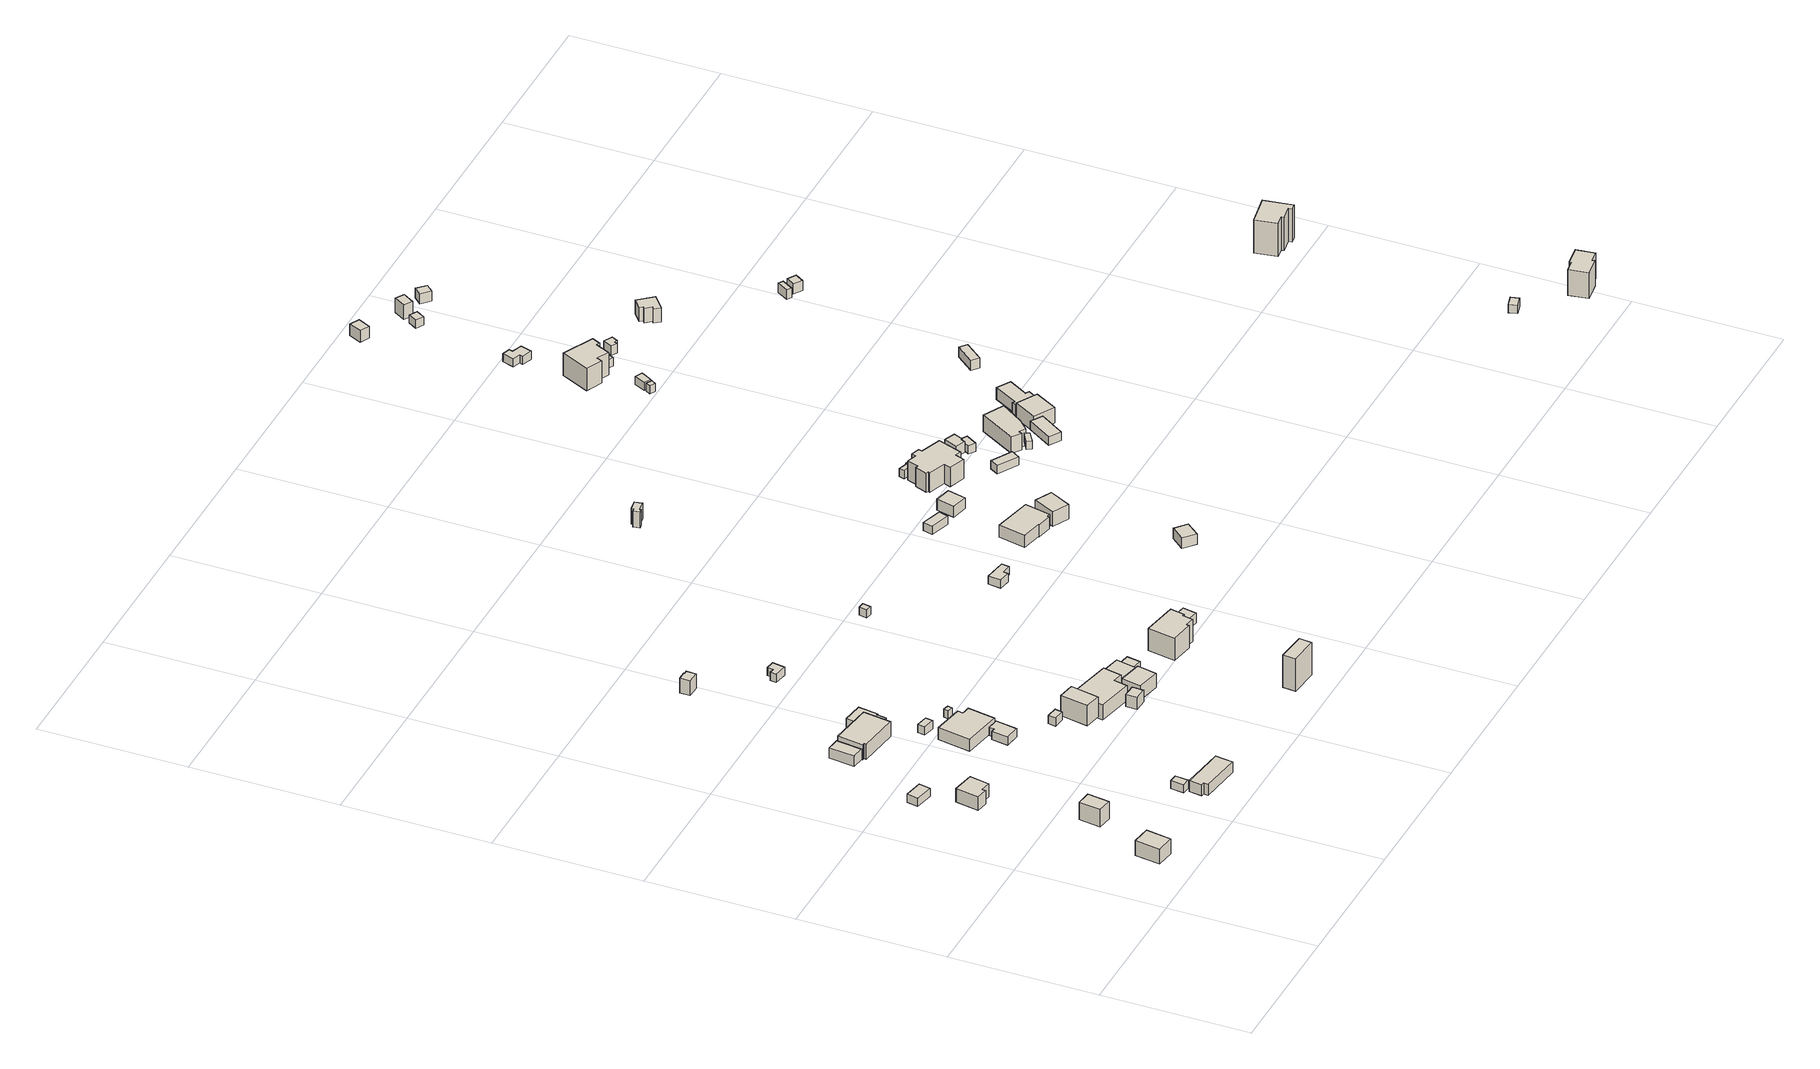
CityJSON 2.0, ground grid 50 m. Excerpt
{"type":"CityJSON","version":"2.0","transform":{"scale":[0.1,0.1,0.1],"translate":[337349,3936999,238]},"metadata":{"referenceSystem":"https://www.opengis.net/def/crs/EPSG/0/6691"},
"CityObjects":{
"building1":{"type":"Building","attributes":{"usage":"413","measuredHeight":6.7,"storeysAboveGround":2,"BuildingIDAttribute.prefecture":"14","BuildingIDAttribute.city":"14151","BuildingDetailAttribute.totalFloorArea":78.24,"BuildingDetailAttribute.buildingFootprintArea":39.12,"BuildingDetailAttribute.buildingStructureType":"601","BuildingDetailAttribute.buildingStructureOrgType":"1","BuildingDetailAttribute.orgUsage":"30","BuildingDetailAttribute.surveyYear":2015},"geometry":[{"type":"Solid","lod":"1","boundaries":[[[[0,1,2,3]],[[2,4,5,3]],[[1,6,4,2]],[[0,7,6,1]],[[3,5,7,0]],[[4,6,7,5]]]]}]},
"building2":{"type":"Building","attributes":{"usage":"421","measuredHeight":7.4,"storeysAboveGround":2,"BuildingIDAttribute.prefecture":"14","BuildingIDAttribute.city":"14151","BuildingDetailAttribute.totalFloorArea":77.53,"BuildingDetailAttribute.buildingFootprintArea":38.76,"BuildingDetailAttribute.buildingStructureType":"610","BuildingDetailAttribute.buildingStructureOrgType":"2","BuildingDetailAttribute.orgUsage":"120","BuildingDetailAttribute.surveyYear":2015},"geometry":[{"type":"Solid","lod":"1","boundaries":[[[[8,9,10,11]],[[10,12,13,11]],[[9,14,12,10]],[[8,15,14,9]],[[11,13,15,8]],[[12,14,15,13]]]]}]},
"building3":{"type":"Building","attributes":{"BuildingIDAttribute.prefecture":"14","BuildingIDAttribute.city":"14151","BuildingDetailAttribute.surveyYear":2015},"geometry":[{"type":"Solid","lod":"1","boundaries":[[[[16,17,18,19]],[[18,20,21,19]],[[17,22,20,18]],[[16,23,22,17]],[[19,21,23,16]],[[20,22,23,21]]]]}]},
"building4":{"type":"Building","attributes":{"usage":"411","measuredHeight":5.6,"storeysAboveGround":2,"BuildingIDAttribute.prefecture":"14","BuildingIDAttribute.city":"14151","BuildingDetailAttribute.totalFloorArea":97.66,"BuildingDetailAttribute.buildingFootprintArea":48.83,"BuildingDetailAttribute.buildingStructureType":"601","BuildingDetailAttribute.buildingStructureOrgType":"1","BuildingDetailAttribute.orgUsage":"10","BuildingDetailAttribute.surveyYear":2015},"geometry":[{"type":"Solid","lod":"1","boundaries":[[[[24,25,26,27,28,29]],[[28,30,31,29]],[[27,32,30,28]],[[26,33,32,27]],[[25,34,33,26]],[[24,35,34,25]],[[29,31,35,24]],[[30,32,33,34,35,31]]]]}]},
"building5":{"type":"Building","attributes":{"BuildingIDAttribute.prefecture":"14","BuildingIDAttribute.city":"14151","BuildingDetailAttribute.surveyYear":2015},"geometry":[{"type":"Solid","lod":"1","boundaries":[[[[36,37,38,39]],[[38,40,41,39]],[[37,42,40,38]],[[36,43,42,37]],[[39,41,43,36]],[[40,42,43,41]]]]}]},
"building6":{"type":"Building","attributes":{"usage":"422","measuredHeight":4.7,"storeysAboveGround":1,"BuildingIDAttribute.prefecture":"14","BuildingIDAttribute.city":"14151","BuildingDetailAttribute.totalFloorArea":70.88,"BuildingDetailAttribute.buildingFootprintArea":70.88,"BuildingDetailAttribute.buildingStructureType":"601","BuildingDetailAttribute.buildingStructureOrgType":"1","BuildingDetailAttribute.orgUsage":"137","BuildingDetailAttribute.surveyYear":2015},"geometry":[{"type":"Solid","lod":"1","boundaries":[[[[44,45,46,47,48,49]],[[48,50,51,49]],[[47,52,50,48]],[[46,53,52,47]],[[45,54,53,46]],[[44,55,54,45]],[[49,51,55,44]],[[50,52,53,54,55,51]]]]}]},
"building7":{"type":"Building","attributes":{"usage":"411","measuredHeight":4.4,"storeysAboveGround":1,"BuildingIDAttribute.prefecture":"14","BuildingIDAttribute.city":"14151","BuildingDetailAttribute.totalFloorArea":30.77,"BuildingDetailAttribute.buildingFootprintArea":30.77,"BuildingDetailAttribute.buildingStructureType":"601","BuildingDetailAttribute.buildingStructureOrgType":"1","BuildingDetailAttribute.orgUsage":"10","BuildingDetailAttribute.surveyYear":2015},"geometry":[{"type":"Solid","lod":"1","boundaries":[[[[56,57,58,59]],[[58,60,61,59]],[[57,62,60,58]],[[56,63,62,57]],[[59,61,63,56]],[[60,62,63,61]]]]}]},
"building8":{"type":"Building","attributes":{"usage":"411","measuredHeight":7.6,"storeysAboveGround":1,"BuildingIDAttribute.prefecture":"14","BuildingIDAttribute.city":"14151","BuildingDetailAttribute.totalFloorArea":114.34,"BuildingDetailAttribute.buildingFootprintArea":114.34,"BuildingDetailAttribute.buildingStructureType":"601","BuildingDetailAttribute.buildingStructureOrgType":"1","BuildingDetailAttribute.orgUsage":"10","BuildingDetailAttribute.surveyYear":2015},"geometry":[{"type":"Solid","lod":"1","boundaries":[[[[64,65,66,67,68,69]],[[68,70,71,69]],[[67,72,70,68]],[[66,73,72,67]],[[65,74,73,66]],[[64,75,74,65]],[[69,71,75,64]],[[70,72,73,74,75,71]]]]}]},
"building9":{"type":"Building","attributes":{"usage":"411","storeysAboveGround":1,"BuildingIDAttribute.prefecture":"14","BuildingIDAttribute.city":"14151","BuildingDetailAttribute.totalFloorArea":29.94,"BuildingDetailAttribute.buildingFootprintArea":29.94,"BuildingDetailAttribute.buildingStructureType":"601","BuildingDetailAttribute.buildingStructureOrgType":"1","BuildingDetailAttribute.orgUsage":"10","BuildingDetailAttribute.surveyYear":2015},"geometry":[{"type":"Solid","lod":"1","boundaries":[[[[76,77,78,79,80,81]],[[80,82,83,81]],[[79,84,82,80]],[[78,85,84,79]],[[77,86,85,78]],[[76,87,86,77]],[[81,83,87,76]],[[82,84,85,86,87,83]]]]}]},
"building10":{"type":"Building","attributes":{"usage":"411","measuredHeight":7.1,"storeysAboveGround":2,"BuildingIDAttribute.prefecture":"14","BuildingIDAttribute.city":"14151","BuildingDetailAttribute.totalFloorArea":207.28,"BuildingDetailAttribute.buildingFootprintArea":103.64,"BuildingDetailAttribute.buildingStructureType":"601","BuildingDetailAttribute.buildingStructureOrgType":"1","BuildingDetailAttribute.orgUsage":"10","BuildingDetailAttribute.surveyYear":2015},"geometry":[{"type":"Solid","lod":"1","boundaries":[[[[88,89,90,91,92,93]],[[92,94,95,93]],[[91,96,94,92]],[[90,97,96,91]],[[89,98,97,90]],[[88,99,98,89]],[[93,95,99,88]],[[94,96,97,98,99,95]]]]}]},
"building11":{"type":"Building","attributes":{"BuildingIDAttribute.prefecture":"14","BuildingIDAttribute.city":"14151","BuildingDetailAttribute.surveyYear":2015},"geometry":[{"type":"Solid","lod":"1","boundaries":[[[[100,101,102,103]],[[102,104,105,103]],[[101,106,104,102]],[[100,107,106,101]],[[103,105,107,100]],[[104,106,107,105]]]]}]},
"building12":{"type":"Building","attributes":{"usage":"411","measuredHeight":4.6,"storeysAboveGround":1,"BuildingIDAttribute.prefecture":"14","BuildingIDAttribute.city":"14151","BuildingDetailAttribute.totalFloorArea":45.31,"BuildingDetailAttribute.buildingFootprintArea":45.31,"BuildingDetailAttribute.buildingStructureType":"601","BuildingDetailAttribute.buildingStructureOrgType":"1","BuildingDetailAttribute.orgUsage":"10","BuildingDetailAttribute.surveyYear":2015},"geometry":[{"type":"Solid","lod":"1","boundaries":[[[[108,109,110,111,112,113,114,115]],[[114,116,117,115]],[[113,118,116,114]],[[112,119,118,113]],[[111,120,119,112]],[[110,121,120,111]],[[109,122,121,110]],[[108,123,122,109]],[[115,117,123,108]],[[116,118,119,120,121,122,123,117]]]]}]},
"building13":{"type":"Building","attributes":{"BuildingIDAttribute.prefecture":"14","BuildingIDAttribute.city":"14151","BuildingDetailAttribute.surveyYear":2015},"geometry":[{"type":"Solid","lod":"1","boundaries":[[[[124,125,126,127]],[[126,128,129,127]],[[125,130,128,126]],[[124,131,130,125]],[[127,129,131,124]],[[128,130,131,129]]]]}]},
"building14":{"type":"Building","attributes":{"BuildingIDAttribute.prefecture":"14","BuildingIDAttribute.city":"14151","BuildingDetailAttribute.surveyYear":2015},"geometry":[{"type":"Solid","lod":"1","boundaries":[[[[132,133,134,135]],[[134,136,137,135]],[[133,138,136,134]],[[132,139,138,133]],[[135,137,139,132]],[[136,138,139,137]]]]}]},
"building15":{"type":"Building","attributes":{"usage":"411","measuredHeight":8.2,"storeysAboveGround":1,"BuildingIDAttribute.prefecture":"14","BuildingIDAttribute.city":"14151","BuildingDetailAttribute.totalFloorArea":45.18,"BuildingDetailAttribute.buildingFootprintArea":45.18,"BuildingDetailAttribute.buildingStructureType":"601","BuildingDetailAttribute.buildingStructureOrgType":"1","BuildingDetailAttribute.orgUsage":"10","BuildingDetailAttribute.surveyYear":2015},"geometry":[{"type":"Solid","lod":"1","boundaries":[[[[140,141,142,143]],[[142,144,145,143]],[[141,146,144,142]],[[140,147,146,141]],[[143,145,147,140]],[[144,146,147,145]]]]}]},
"building16":{"type":"Building","attributes":{"measuredHeight":6.2,"BuildingIDAttribute.prefecture":"14","BuildingIDAttribute.city":"14151","BuildingDetailAttribute.surveyYear":2015,"BuildingLandSlideRiskAttribute.description":"1","BuildingLandSlideRiskAttribute.areaType":"1"},"geometry":[{"type":"Solid","lod":"1","boundaries":[[[[148,149,150,151,152,153]],[[152,154,155,153]],[[151,156,154,152]],[[150,157,156,151]],[[149,158,157,150]],[[148,159,158,149]],[[153,155,159,148]],[[154,156,157,158,159,155]]]]}]},
"building17":{"type":"Building","attributes":{"usage":"411","measuredHeight":7.3,"storeysAboveGround":1,"BuildingIDAttribute.prefecture":"14","BuildingIDAttribute.city":"14151","BuildingDetailAttribute.totalFloorArea":132.53,"BuildingDetailAttribute.buildingFootprintArea":132.53,"BuildingDetailAttribute.buildingStructureType":"601","BuildingDetailAttribute.buildingStructureOrgType":"1","BuildingDetailAttribute.orgUsage":"10","BuildingDetailAttribute.surveyYear":2015},"geometry":[{"type":"Solid","lod":"1","boundaries":[[[[160,161,162,163,164,165]],[[164,166,167,165]],[[163,168,166,164]],[[162,169,168,163]],[[161,170,169,162]],[[160,171,170,161]],[[165,167,171,160]],[[166,168,169,170,171,167]]]]}]},
"building18":{"type":"Building","attributes":{"measuredHeight":4.7,"BuildingIDAttribute.prefecture":"14","BuildingIDAttribute.city":"14151","BuildingDetailAttribute.surveyYear":2015},"geometry":[{"type":"Solid","lod":"1","boundaries":[[[[172,173,174,175]],[[174,176,177,175]],[[173,178,176,174]],[[172,179,178,173]],[[175,177,179,172]],[[176,178,179,177]]]]}]},
"building19":{"type":"Building","attributes":{"BuildingIDAttribute.prefecture":"14","BuildingIDAttribute.city":"14151","BuildingDetailAttribute.surveyYear":2015},"geometry":[{"type":"Solid","lod":"1","boundaries":[[[[180,181,182,183,184,185]],[[184,186,187,185]],[[183,188,186,184]],[[182,189,188,183]],[[181,190,189,182]],[[180,191,190,181]],[[185,187,191,180]],[[186,188,189,190,191,187]]]]}]},
"building20":{"type":"Building","attributes":{"usage":"411","measuredHeight":6,"storeysAboveGround":1,"BuildingIDAttribute.prefecture":"14","BuildingIDAttribute.city":"14151","BuildingDetailAttribute.totalFloorArea":46.66,"BuildingDetailAttribute.buildingFootprintArea":46.66,"BuildingDetailAttribute.buildingStructureType":"601","BuildingDetailAttribute.buildingStructureOrgType":"1","BuildingDetailAttribute.orgUsage":"10","BuildingDetailAttribute.surveyYear":2015},"geometry":[{"type":"Solid","lod":"1","boundaries":[[[[192,193,194,195]],[[194,196,197,195]],[[193,198,196,194]],[[192,199,198,193]],[[195,197,199,192]],[[196,198,199,197]]]]}]},
"building21":{"type":"Building","attributes":{"usage":"411","measuredHeight":4.9,"storeysAboveGround":1,"BuildingIDAttribute.prefecture":"14","BuildingIDAttribute.city":"14151","BuildingDetailAttribute.totalFloorArea":41.09,"BuildingDetailAttribute.buildingFootprintArea":41.09,"BuildingDetailAttribute.buildingStructureType":"601","BuildingDetailAttribute.buildingStructureOrgType":"1","BuildingDetailAttribute.orgUsage":"10","BuildingDetailAttribute.surveyYear":2015},"geometry":[{"type":"Solid","lod":"1","boundaries":[[[[200,201,202,203]],[[202,204,205,203]],[[201,206,204,202]],[[200,207,206,201]],[[203,205,207,200]],[[204,206,207,205]]]]}]},
"building22":{"type":"Building","attributes":{"usage":"411","measuredHeight":3.8,"storeysAboveGround":1,"BuildingIDAttribute.prefecture":"14","BuildingIDAttribute.city":"14151","BuildingDetailAttribute.totalFloorArea":12.69,"BuildingDetailAttribute.buildingFootprintArea":12.69,"BuildingDetailAttribute.buildingStructureType":"601","BuildingDetailAttribute.buildingStructureOrgType":"1","BuildingDetailAttribute.orgUsage":"10","BuildingDetailAttribute.surveyYear":2015},"geometry":[{"type":"Solid","lod":"1","boundaries":[[[[208,209,210,211]],[[210,212,213,211]],[[209,214,212,210]],[[208,215,214,209]],[[211,213,215,208]],[[212,214,215,213]]]]}]},
"building23":{"type":"Building","attributes":{"measuredHeight":20.1,"BuildingIDAttribute.prefecture":"14","BuildingIDAttribute.city":"14151","BuildingDetailAttribute.surveyYear":2015,"BuildingLandSlideRiskAttribute.description":"1","BuildingLandSlideRiskAttribute.areaType":"1"},"geometry":[{"type":"Solid","lod":"1","boundaries":[[[[216,217,218,219]],[[218,220,221,219]],[[217,222,220,218]],[[216,223,222,217]],[[219,221,223,216]],[[220,222,223,221]]]]}]},
"building24":{"type":"Building","attributes":{"usage":"411","measuredHeight":9.5,"storeysAboveGround":2,"BuildingIDAttribute.prefecture":"14","BuildingIDAttribute.city":"14151","BuildingDetailAttribute.totalFloorArea":153.69,"BuildingDetailAttribute.buildingFootprintArea":76.84,"BuildingDetailAttribute.buildingStructureType":"601","BuildingDetailAttribute.buildingStructureOrgType":"1","BuildingDetailAttribute.orgUsage":"10","BuildingDetailAttribute.surveyYear":2015},"geometry":[{"type":"Solid","lod":"1","boundaries":[[[[224,225,226,227,228,229,230,231]],[[230,232,233,231]],[[229,234,232,230]],[[228,235,234,229]],[[227,236,235,228]],[[226,237,236,227]],[[225,238,237,226]],[[224,239,238,225]],[[231,233,239,224]],[[232,234,235,236,237,238,239,233]]]]}]},
"building25":{"type":"Building","attributes":{"BuildingIDAttribute.prefecture":"14","BuildingIDAttribute.city":"14151","BuildingDetailAttribute.surveyYear":2015},"geometry":[{"type":"Solid","lod":"1","boundaries":[[[[240,241,242,243]],[[242,244,245,243]],[[241,246,244,242]],[[240,247,246,241]],[[243,245,247,240]],[[244,246,247,245]]]]}]},
"building26":{"type":"Building","attributes":{"usage":"411","measuredHeight":4.1,"storeysAboveGround":2,"BuildingIDAttribute.prefecture":"14","BuildingIDAttribute.city":"14151","BuildingDetailAttribute.totalFloorArea":38.65,"BuildingDetailAttribute.buildingFootprintArea":19.32,"BuildingDetailAttribute.buildingStructureType":"601","BuildingDetailAttribute.buildingStructureOrgType":"1","BuildingDetailAttribute.orgUsage":"10","BuildingDetailAttribute.surveyYear":2015},"geometry":[{"type":"Solid","lod":"1","boundaries":[[[[248,249,250,251]],[[250,252,253,251]],[[249,254,252,250]],[[248,255,254,249]],[[251,253,255,248]],[[252,254,255,253]]]]}]},
"building27":{"type":"Building","attributes":{"BuildingIDAttribute.prefecture":"14","BuildingIDAttribute.city":"14151","BuildingDetailAttribute.surveyYear":2015},"geometry":[{"type":"Solid","lod":"1","boundaries":[[[[256,257,258,259,260,261]],[[260,262,263,261]],[[259,264,262,260]],[[258,265,264,259]],[[257,266,265,258]],[[256,267,266,257]],[[261,263,267,256]],[[262,264,265,266,267,263]]]]}]},
"building28":{"type":"Building","attributes":{"measuredHeight":8.1,"BuildingIDAttribute.prefecture":"14","BuildingIDAttribute.city":"14151","BuildingDetailAttribute.surveyYear":2015,"BuildingLandSlideRiskAttribute.description":"1","BuildingLandSlideRiskAttribute.areaType":"1"},"geometry":[{"type":"Solid","lod":"1","boundaries":[[[[268,269,270,271,272,273,274,275]],[[274,276,277,275]],[[273,278,276,274]],[[272,279,278,273]],[[271,280,279,272]],[[270,281,280,271]],[[269,282,281,270]],[[268,283,282,269]],[[275,277,283,268]],[[276,278,279,280,281,282,283,277]]]]}]},
"building29":{"type":"Building","attributes":{"BuildingIDAttribute.prefecture":"14","BuildingIDAttribute.city":"14151","BuildingDetailAttribute.surveyYear":2015},"geometry":[{"type":"Solid","lod":"1","boundaries":[[[[284,285,286,287]],[[286,288,289,287]],[[285,290,288,286]],[[284,291,290,285]],[[287,289,291,284]],[[288,290,291,289]]]]}]},
"building30":{"type":"Building","attributes":{"usage":"411","measuredHeight":5.9,"storeysAboveGround":1,"BuildingIDAttribute.prefecture":"14","BuildingIDAttribute.city":"14151","BuildingDetailAttribute.totalFloorArea":103.7,"BuildingDetailAttribute.buildingFootprintArea":103.7,"BuildingDetailAttribute.buildingStructureType":"601","BuildingDetailAttribute.buildingStructureOrgType":"1","BuildingDetailAttribute.orgUsage":"10","BuildingDetailAttribute.surveyYear":2015},"geometry":[{"type":"Solid","lod":"1","boundaries":[[[[292,293,294,295,296,297,298,299]],[[298,300,301,299]],[[297,302,300,298]],[[296,303,302,297]],[[295,304,303,296]],[[294,305,304,295]],[[293,306,305,294]],[[292,307,306,293]],[[299,301,307,292]],[[300,302,303,304,305,306,307,301]]]]}]},
"building31":{"type":"Building","attributes":{"measuredHeight":4.1,"BuildingIDAttribute.prefecture":"14","BuildingIDAttribute.city":"14151","BuildingDetailAttribute.surveyYear":2015,"BuildingLandSlideRiskAttribute.description":"1","BuildingLandSlideRiskAttribute.areaType":"1"},"geometry":[{"type":"Solid","lod":"1","boundaries":[[[[308,309,310,311]],[[310,312,313,311]],[[309,314,312,310]],[[308,315,314,309]],[[311,313,315,308]],[[312,314,315,313]]]]}]},
"building32":{"type":"Building","attributes":{"measuredHeight":4.8,"BuildingIDAttribute.prefecture":"14","BuildingIDAttribute.city":"14151","BuildingDetailAttribute.surveyYear":2015},"geometry":[{"type":"Solid","lod":"1","boundaries":[[[[316,317,318,319]],[[318,320,321,319]],[[317,322,320,318]],[[316,323,322,317]],[[319,321,323,316]],[[320,322,323,321]]]]}]},
"building33":{"type":"Building","attributes":{"usage":"413","measuredHeight":5.9,"storeysAboveGround":1,"BuildingIDAttribute.prefecture":"14","BuildingIDAttribute.city":"14151","BuildingDetailAttribute.totalFloorArea":42,"BuildingDetailAttribute.buildingFootprintArea":42,"BuildingDetailAttribute.buildingStructureType":"601","BuildingDetailAttribute.buildingStructureOrgType":"1","BuildingDetailAttribute.orgUsage":"30","BuildingDetailAttribute.surveyYear":2015},"geometry":[{"type":"Solid","lod":"1","boundaries":[[[[324,325,326,327]],[[326,328,329,327]],[[325,330,328,326]],[[324,331,330,325]],[[327,329,331,324]],[[328,330,331,329]]]]}]},
"building34":{"type":"Building","attributes":{"usage":"411","measuredHeight":10.8,"storeysAboveGround":2,"BuildingIDAttribute.prefecture":"14","BuildingIDAttribute.city":"14151","BuildingDetailAttribute.totalFloorArea":269.65,"BuildingDetailAttribute.buildingFootprintArea":134.82,"BuildingDetailAttribute.buildingStructureType":"601","BuildingDetailAttribute.buildingStructureOrgType":"1","BuildingDetailAttribute.orgUsage":"10","BuildingDetailAttribute.surveyYear":2015},"geometry":[{"type":"Solid","lod":"1","boundaries":[[[[332,333,334,335,336,337,338,339,340,341,342,343,344,345,346,347]],[[346,348,349,347]],[[345,350,348,346]],[[344,351,350,345]],[[343,352,351,344]],[[342,353,352,343]],[[341,354,353,342]],[[340,355,354,341]],[[339,356,355,340]],[[338,357,356,339]],[[337,358,357,338]],[[336,359,358,337]],[[335,360,359,336]],[[334,361,360,335]],[[333,362,361,334]],[[332,363,362,333]],[[347,349,363,332]],[[348,350,351,352,353,354,355,356,357,358,359,360,361,362,363,349]]]]}]},
"building35":{"type":"Building","attributes":{"BuildingIDAttribute.prefecture":"14","BuildingIDAttribute.city":"14151","BuildingDetailAttribute.surveyYear":2015},"geometry":[{"type":"Solid","lod":"1","boundaries":[[[[364,365,366,367,368,369,370,371]],[[370,372,373,371]],[[369,374,372,370]],[[368,375,374,369]],[[367,376,375,368]],[[366,377,376,367]],[[365,378,377,366]],[[364,379,378,365]],[[371,373,379,364]],[[372,374,375,376,377,378,379,373]]]]}]},
"building36":{"type":"Building","attributes":{"usage":"411","storeysAboveGround":2,"BuildingIDAttribute.prefecture":"14","BuildingIDAttribute.city":"14151","BuildingDetailAttribute.totalFloorArea":18.17,"BuildingDetailAttribute.buildingFootprintArea":9.08,"BuildingDetailAttribute.buildingStructureType":"601","BuildingDetailAttribute.buildingStructureOrgType":"1","BuildingDetailAttribute.orgUsage":"10","BuildingDetailAttribute.surveyYear":2015},"geometry":[{"type":"Solid","lod":"1","boundaries":[[[[380,381,382,383]],[[382,384,385,383]],[[381,386,384,382]],[[380,387,386,381]],[[383,385,387,380]],[[384,386,387,385]]]]}]},
"building37":{"type":"Building","attributes":{"usage":"411","storeysAboveGround":1,"BuildingIDAttribute.prefecture":"14","BuildingIDAttribute.city":"14151","BuildingDetailAttribute.totalFloorArea":22.03,"BuildingDetailAttribute.buildingFootprintArea":22.03,"BuildingDetailAttribute.buildingStructureType":"601","BuildingDetailAttribute.buildingStructureOrgType":"1","BuildingDetailAttribute.orgUsage":"10","BuildingDetailAttribute.surveyYear":2015},"geometry":[{"type":"Solid","lod":"1","boundaries":[[[[388,389,390,391]],[[390,392,393,391]],[[389,394,392,390]],[[388,395,394,389]],[[391,393,395,388]],[[392,394,395,393]]]]}]},
"building38":{"type":"Building","attributes":{"usage":"411","measuredHeight":4.2,"storeysAboveGround":2,"BuildingIDAttribute.prefecture":"14","BuildingIDAttribute.city":"14151","BuildingDetailAttribute.totalFloorArea":32.93,"BuildingDetailAttribute.buildingFootprintArea":16.46,"BuildingDetailAttribute.buildingStructureType":"601","BuildingDetailAttribute.buildingStructureOrgType":"1","BuildingDetailAttribute.orgUsage":"10","BuildingDetailAttribute.surveyYear":2015},"geometry":[{"type":"Solid","lod":"1","boundaries":[[[[396,397,398,399,400,401]],[[400,402,403,401]],[[399,404,402,400]],[[398,405,404,399]],[[397,406,405,398]],[[396,407,406,397]],[[401,403,407,396]],[[402,404,405,406,407,403]]]]}]},
"building39":{"type":"Building","attributes":{"usage":"411","storeysAboveGround":2,"BuildingIDAttribute.prefecture":"14","BuildingIDAttribute.city":"14151","BuildingDetailAttribute.totalFloorArea":16.4,"BuildingDetailAttribute.buildingFootprintArea":8.2,"BuildingDetailAttribute.buildingStructureType":"601","BuildingDetailAttribute.buildingStructureOrgType":"1","BuildingDetailAttribute.orgUsage":"10","BuildingDetailAttribute.surveyYear":2015},"geometry":[{"type":"Solid","lod":"1","boundaries":[[[[408,409,410,411]],[[410,412,413,411]],[[409,414,412,410]],[[408,415,414,409]],[[411,413,415,408]],[[412,414,415,413]]]]}]},
"building40":{"type":"Building","attributes":{"BuildingIDAttribute.prefecture":"14","BuildingIDAttribute.city":"14151","BuildingDetailAttribute.surveyYear":2015},"geometry":[{"type":"Solid","lod":"1","boundaries":[[[[416,417,418,419]],[[418,420,421,419]],[[417,422,420,418]],[[416,423,422,417]],[[419,421,423,416]],[[420,422,423,421]]]]}]},
"building41":{"type":"Building","attributes":{"usage":"411","measuredHeight":6.5,"storeysAboveGround":1,"BuildingIDAttribute.prefecture":"14","BuildingIDAttribute.city":"14151","BuildingDetailAttribute.totalFloorArea":82.72,"BuildingDetailAttribute.buildingFootprintArea":82.72,"BuildingDetailAttribute.buildingStructureType":"601","BuildingDetailAttribute.buildingStructureOrgType":"1","BuildingDetailAttribute.orgUsage":"10","BuildingDetailAttribute.surveyYear":2015},"geometry":[{"type":"Solid","lod":"1","boundaries":[[[[424,425,426,427,428,429,430]],[[429,431,432,430]],[[428,433,431,429]],[[427,434,433,428]],[[426,435,434,427]],[[425,436,435,426]],[[424,437,436,425]],[[430,432,437,424]],[[431,433,434,435,436,437,432]]]]}]},
"building42":{"type":"Building","attributes":{"measuredHeight":3.3,"BuildingIDAttribute.prefecture":"14","BuildingIDAttribute.city":"14151","BuildingDetailAttribute.surveyYear":2015},"geometry":[{"type":"Solid","lod":"1","boundaries":[[[[438,439,440,441]],[[440,442,443,441]],[[439,444,442,440]],[[438,445,444,439]],[[441,443,445,438]],[[442,444,445,443]]]]}]},
"building43":{"type":"Building","attributes":{"BuildingIDAttribute.prefecture":"14","BuildingIDAttribute.city":"14151","BuildingDetailAttribute.surveyYear":2015},"geometry":[{"type":"Solid","lod":"1","boundaries":[[[[446,447,448,449]],[[448,450,451,449]],[[447,452,450,448]],[[446,453,452,447]],[[449,451,453,446]],[[450,452,453,451]]]]}]},
"building44":{"type":"Building","attributes":{"BuildingIDAttribute.prefecture":"14","BuildingIDAttribute.city":"14151","BuildingDetailAttribute.surveyYear":2015},"geometry":[{"type":"Solid","lod":"1","boundaries":[[[[454,455,456,457]],[[456,458,459,457]],[[455,460,458,456]],[[454,461,460,455]],[[457,459,461,454]],[[458,460,461,459]]]]}]},
"building45":{"type":"Building","attributes":{"usage":"411","measuredHeight":6.1,"storeysAboveGround":1,"BuildingIDAttribute.prefecture":"14","BuildingIDAttribute.city":"14151","BuildingDetailAttribute.totalFloorArea":52.72,"BuildingDetailAttribute.buildingFootprintArea":52.72,"BuildingDetailAttribute.buildingStructureType":"601","BuildingDetailAttribute.buildingStructureOrgType":"1","BuildingDetailAttribute.orgUsage":"10","BuildingDetailAttribute.surveyYear":2015},"geometry":[{"type":"Solid","lod":"1","boundaries":[[[[462,463,464,465]],[[464,466,467,465]],[[463,468,466,464]],[[462,469,468,463]],[[465,467,469,462]],[[466,468,469,467]]]]}]},
"building46":{"type":"Building","attributes":{"usage":"411","measuredHeight":8.8,"storeysAboveGround":1,"BuildingIDAttribute.prefecture":"14","BuildingIDAttribute.city":"14151","BuildingDetailAttribute.totalFloorArea":63.63,"BuildingDetailAttribute.buildingFootprintArea":63.63,"BuildingDetailAttribute.buildingStructureType":"601","BuildingDetailAttribute.buildingStructureOrgType":"1","BuildingDetailAttribute.orgUsage":"10","BuildingDetailAttribute.surveyYear":2015,"BuildingLandSlideRiskAttribute.description":"1","BuildingLandSlideRiskAttribute.areaType":"1"},"geometry":[{"type":"Solid","lod":"1","boundaries":[[[[470,471,472,473,474,475,476,477]],[[476,478,479,477]],[[475,480,478,476]],[[474,481,480,475]],[[473,482,481,474]],[[472,483,482,473]],[[471,484,483,472]],[[470,485,484,471]],[[477,479,485,470]],[[478,480,481,482,483,484,485,479]]]]}]},
"building47":{"type":"Building","attributes":{"BuildingIDAttribute.prefecture":"14","BuildingIDAttribute.city":"14151","BuildingDetailAttribute.surveyYear":2015},"geometry":[{"type":"Solid","lod":"1","boundaries":[[[[486,487,488,489]],[[488,490,491,489]],[[487,492,490,488]],[[486,493,492,487]],[[489,491,493,486]],[[490,492,493,491]]]]}]},
"building48":{"type":"Building","attributes":{"usage":"411","measuredHeight":5.4,"storeysAboveGround":1,"BuildingIDAttribute.prefecture":"14","BuildingIDAttribute.city":"14151","BuildingDetailAttribute.totalFloorArea":51.62,"BuildingDetailAttribute.buildingFootprintArea":51.62,"BuildingDetailAttribute.buildingStructureType":"601","BuildingDetailAttribute.buildingStructureOrgType":"1","BuildingDetailAttribute.orgUsage":"10","BuildingDetailAttribute.surveyYear":2015},"geometry":[{"type":"Solid","lod":"1","boundaries":[[[[494,495,496,497,498,499,500,501]],[[500,502,503,501]],[[499,504,502,500]],[[498,505,504,499]],[[497,506,505,498]],[[496,507,506,497]],[[495,508,507,496]],[[494,509,508,495]],[[501,503,509,494]],[[502,504,505,506,507,508,509,503]]]]}]},
"building49":{"type":"Building","attributes":{"BuildingIDAttribute.prefecture":"14","BuildingIDAttribute.city":"14151","BuildingDetailAttribute.surveyYear":2015,"BuildingLandSlideRiskAttribute.description":"1","BuildingLandSlideRiskAttribute.areaType":"1"},"geometry":[{"type":"Solid","lod":"1","boundaries":[[[[510,511,512,513,514,515,516,517]],[[516,518,519,517]],[[515,520,518,516]],[[514,521,520,515]],[[513,522,521,514]],[[512,523,522,513]],[[511,524,523,512]],[[510,525,524,511]],[[517,519,525,510]],[[518,520,521,522,523,524,525,519]]]]}]},
"building50":{"type":"Building","attributes":{"measuredHeight":4.9,"BuildingIDAttribute.prefecture":"14","BuildingIDAttribute.city":"14151","BuildingDetailAttribute.surveyYear":2015},"geometry":[{"type":"Solid","lod":"1","boundaries":[[[[526,527,528,529]],[[528,530,531,529]],[[527,532,530,528]],[[526,533,532,527]],[[529,531,533,526]],[[530,532,533,531]]]]}]},
"building51":{"type":"Building","attributes":{"measuredHeight":3.8,"BuildingIDAttribute.prefecture":"14","BuildingIDAttribute.city":"14151","BuildingDetailAttribute.surveyYear":2015},"geometry":[{"type":"Solid","lod":"1","boundaries":[[[[534,535,536,537,538,539]],[[538,540,541,539]],[[537,542,540,538]],[[536,543,542,537]],[[535,544,543,536]],[[534,545,544,535]],[[539,541,545,534]],[[540,542,543,544,545,541]]]]}]},
"building52":{"type":"Building","attributes":{"measuredHeight":4.8,"BuildingIDAttribute.prefecture":"14","BuildingIDAttribute.city":"14151","BuildingDetailAttribute.surveyYear":2015,"BuildingLandSlideRiskAttribute.description":"1","BuildingLandSlideRiskAttribute.areaType":"1"},"geometry":[{"type":"Solid","lod":"1","boundaries":[[[[546,547,548,549]],[[548,550,551,549]],[[547,552,550,548]],[[546,553,552,547]],[[549,551,553,546]],[[550,552,553,551]]]]}]},
"building53":{"type":"Building","attributes":{"BuildingIDAttribute.prefecture":"14","BuildingIDAttribute.city":"14151","BuildingDetailAttribute.surveyYear":2015},"geometry":[{"type":"Solid","lod":"1","boundaries":[[[[554,555,556,557]],[[556,558,559,557]],[[555,560,558,556]],[[554,561,560,555]],[[557,559,561,554]],[[558,560,561,559]]]]}]},
"building54":{"type":"Building","attributes":{"measuredHeight":5.3,"BuildingIDAttribute.prefecture":"14","BuildingIDAttribute.city":"14151","BuildingDetailAttribute.surveyYear":2015,"BuildingLandSlideRiskAttribute.description":"1","BuildingLandSlideRiskAttribute.areaType":"1"},"geometry":[{"type":"Solid","lod":"1","boundaries":[[[[562,563,564,565]],[[564,566,567,565]],[[563,568,566,564]],[[562,569,568,563]],[[565,567,569,562]],[[566,568,569,567]]]]}]},
"building55":{"type":"Building","attributes":{"measuredHeight":5.6,"BuildingIDAttribute.prefecture":"14","BuildingIDAttribute.city":"14151","BuildingDetailAttribute.surveyYear":2015,"BuildingLandSlideRiskAttribute.description":"1","BuildingLandSlideRiskAttribute.areaType":"1"},"geometry":[{"type":"Solid","lod":"1","boundaries":[[[[570,571,572,573]],[[572,574,575,573]],[[571,576,574,572]],[[570,577,576,571]],[[573,575,577,570]],[[574,576,577,575]]]]}]},
"building56":{"type":"Building","attributes":{"measuredHeight":6,"BuildingIDAttribute.prefecture":"14","BuildingIDAttribute.city":"14151","BuildingDetailAttribute.surveyYear":2015},"geometry":[{"type":"Solid","lod":"1","boundaries":[[[[578,579,580,581,582,583,584,585]],[[584,586,587,585]],[[583,588,586,584]],[[582,589,588,583]],[[581,590,589,582]],[[580,591,590,581]],[[579,592,591,580]],[[578,593,592,579]],[[585,587,593,578]],[[586,588,589,590,591,592,593,587]]]]}]},
"building57":{"type":"Building","attributes":{"measuredHeight":3.8,"BuildingIDAttribute.prefecture":"14","BuildingIDAttribute.city":"14151","BuildingDetailAttribute.surveyYear":2015,"BuildingLandSlideRiskAttribute.description":"1","BuildingLandSlideRiskAttribute.areaType":"1"},"geometry":[{"type":"Solid","lod":"1","boundaries":[[[[594,595,596,597]],[[596,598,599,597]],[[595,600,598,596]],[[594,601,600,595]],[[597,599,601,594]],[[598,600,601,599]]]]}]},
"building58":{"type":"Building","attributes":{"BuildingIDAttribute.prefecture":"14","BuildingIDAttribute.city":"14151","BuildingDetailAttribute.surveyYear":2015},"geometry":[{"type":"Solid","lod":"1","boundaries":[[[[602,603,604,605]],[[604,606,607,605]],[[603,608,606,604]],[[602,609,608,603]],[[605,607,609,602]],[[606,608,609,607]]]]}]},
"building59":{"type":"Building","attributes":{"measuredHeight":3.9,"BuildingIDAttribute.prefecture":"14","BuildingIDAttribute.city":"14151","BuildingDetailAttribute.surveyYear":2015},"geometry":[{"type":"Solid","lod":"1","boundaries":[[[[610,611,612,613]],[[612,614,615,613]],[[611,616,614,612]],[[610,617,616,611]],[[613,615,617,610]],[[614,616,617,615]]]]}]},
"building60":{"type":"Building","attributes":{"measuredHeight":4,"BuildingIDAttribute.prefecture":"14","BuildingIDAttribute.city":"14151","BuildingDetailAttribute.surveyYear":2015},"geometry":[{"type":"Solid","lod":"1","boundaries":[[[[618,619,620,621]],[[620,622,623,621]],[[619,624,622,620]],[[618,625,624,619]],[[621,623,625,618]],[[622,624,625,623]]]]}]},
"building61":{"type":"Building","attributes":{"usage":"411","measuredHeight":10.1,"storeysAboveGround":2,"BuildingIDAttribute.prefecture":"14","BuildingIDAttribute.city":"14151","BuildingDetailAttribute.totalFloorArea":101.62,"BuildingDetailAttribute.buildingFootprintArea":50.81,"BuildingDetailAttribute.buildingStructureType":"610","BuildingDetailAttribute.buildingStructureOrgType":"2","BuildingDetailAttribute.orgUsage":"10","BuildingDetailAttribute.surveyYear":2015},"geometry":[{"type":"Solid","lod":"1","boundaries":[[[[626,627,628,629,630,631,632,633]],[[632,634,635,633]],[[631,636,634,632]],[[630,637,636,631]],[[629,638,637,630]],[[628,639,638,629]],[[627,640,639,628]],[[626,641,640,627]],[[633,635,641,626]],[[634,636,637,638,639,640,641,635]]]]}]},
"building62":{"type":"Building","attributes":{"usage":"413","measuredHeight":13.4,"storeysAboveGround":2,"BuildingIDAttribute.prefecture":"14","BuildingIDAttribute.city":"14151","BuildingDetailAttribute.totalFloorArea":155.13,"BuildingDetailAttribute.buildingFootprintArea":77.57,"BuildingDetailAttribute.buildingStructureType":"601","BuildingDetailAttribute.buildingStructureOrgType":"1","BuildingDetailAttribute.orgUsage":"30","BuildingDetailAttribute.surveyYear":2015,"BuildingLandSlideRiskAttribute.description":"1","BuildingLandSlideRiskAttribute.areaType":"1"},"geometry":[{"type":"Solid","lod":"1","boundaries":[[[[642,643,644,645,646,647,648,649]],[[648,650,651,649]],[[647,652,650,648]],[[646,653,652,647]],[[645,654,653,646]],[[644,655,654,645]],[[643,656,655,644]],[[642,657,656,643]],[[649,651,657,642]],[[650,652,653,654,655,656,657,651]]]]}]}
},
"vertices":[
[79,98,164],[66,12,164],[2,21,164],[15,107,164],[2,21,219],[15,107,219],[66,12,219],[79,98,219],
[173,262,154],[123,269,154],[133,344,154],[184,337,154],[133,344,218],[184,337,218],[123,269,218],[173,262,218],
[89,851,142],[81,812,142],[17,824,142],[25,863,142],[17,824,172],[25,863,172],[81,812,172],[89,851,172],
[86,729,142],[162,715,142],[149,648,142],[114,654,142],[112,642,142],[71,649,142],[112,642,191],[71,649,191],[114,654,191],[149,648,191],[162,715,191],[86,729,191],
[412,106,158],[384,109,158],[389,154,158],[417,151,158],[389,154,188],[417,151,188],[384,109,188],[412,106,188],
[548,76,159],[540,17,159],[400,36,159],[402,51,159],[391,53,159],[396,96,159],[391,53,199],[396,96,199],[402,51,199],[400,36,199],[540,17,199],[548,76,199],
[197,1170,135],[186,1083,135],[143,1089,135],[153,1176,135],[143,1089,173],[153,1176,173],[186,1083,173],[197,1170,173],
[190,1082,131],[203,1169,131],[351,1149,131],[337,1054,131],[198,1073,131],[199,1081,131],[198,1073,186],[199,1081,186],[337,1054,186],[351,1149,186],[203,1169,186],[190,1082,186],
[455,765,134],[458,783,134],[498,777,134],[485,703,134],[433,711,134],[442,767,134],[433,711,164],[442,767,164],[485,703,164],[498,777,164],[458,783,164],[455,765,164],
[485,897,131],[482,879,131],[511,874,131],[495,781,131],[361,804,131],[381,916,131],[361,804,175],[381,916,175],[495,781,175],[511,874,175],[482,879,175],[485,897,175],
[431,980,131],[426,954,131],[386,963,131],[390,988,131],[386,963,161],[390,988,161],[426,954,161],[431,980,161],
[403,1188,128],[394,1121,128],[389,1122,128],[384,1089,128],[345,1095,128],[354,1151,128],[327,1156,128],[333,1198,128],[327,1156,160],[333,1198,160],[354,1151,160],[345,1095,160],[384,1089,160],[389,1122,160],[394,1121,160],[403,1188,160],
[517,944,130],[512,927,130],[493,932,130],[498,949,130],[493,932,160],[498,949,160],[512,927,160],[517,944,160],
[622,637,137],[617,611,137],[579,617,137],[584,643,137],[579,617,167],[584,643,167],[617,611,167],[622,637,167],
[692,614,139],[673,518,139],[617,529,139],[634,624,139],[617,529,213],[634,624,213],[673,518,213],[692,614,213],
[388,1757,83],[388,1754,83],[399,1754,83],[398,1721,83],[357,1722,83],[357,1757,83],[357,1722,137],[357,1757,137],[398,1721,137],[399,1754,137],[388,1754,137],[388,1757,137],
[854,579,132],[841,516,132],[807,523,132],[797,477,132],[672,503,132],[695,613,132],[672,503,187],[695,613,187],[797,477,187],[807,523,187],[841,516,187],[854,579,187],
[819,469,126],[817,431,126],[773,433,126],[775,472,126],[773,433,170],[775,472,170],[817,431,170],[819,469,170],
[515,1481,124],[469,1489,124],[473,1510,124],[490,1507,124],[493,1528,124],[522,1523,124],[493,1528,154],[522,1523,154],[490,1507,154],[473,1510,154],[469,1489,154],[515,1481,154],
[917,494,126],[903,428,126],[822,445,126],[836,511,126],[822,445,178],[836,511,178],[903,428,178],[917,494,178],
[929,569,132],[914,496,132],[845,510,132],[860,583,132],[845,510,172],[860,583,172],[914,496,172],[929,569,172],
[930,558,133],[967,551,133],[959,505,133],[922,512,133],[959,505,164],[922,512,164],[967,551,164],[930,558,164],
[1192,83,100],[1187,39,100],[1088,49,100],[1092,93,100],[1088,49,219],[1092,93,219],[1187,39,219],[1192,83,219],
[1207,513,116],[1198,464,116],[1191,466,116],[1184,430,116],[1151,436,116],[1149,426,116],[1069,440,116],[1086,534,116],[1069,440,197],[1086,534,197],[1149,426,197],[1151,436,197],[1184,430,197],[1191,466,197],[1198,464,197],[1207,513,197],
[928,1404,116],[923,1377,116],[902,1380,116],[907,1407,116],[902,1380,146],[907,1407,146],[923,1377,146],[928,1404,146],
[1271,500,127],[1262,453,127],[1215,462,127],[1224,509,127],[1215,462,164],[1224,509,164],[1262,453,164],[1271,500,164],
[1296,1109,110],[1292,1082,110],[1260,1086,110],[1257,1070,110],[1216,1076,110],[1222,1120,110],[1216,1076,140],[1222,1120,140],[1257,1070,140],[1260,1086,140],[1292,1082,140],[1296,1109,140],
[1141,2252,64],[1140,2260,64],[1175,2266,64],[1179,2239,64],[1146,2234,64],[1147,2230,64],[1132,2227,64],[1129,2250,64],[1132,2227,122],[1129,2250,122],[1147,2230,122],[1146,2234,122],[1179,2239,122],[1175,2266,122],[1140,2260,122],[1141,2252,122],
[1483,1396,102],[1472,1363,102],[1403,1385,102],[1413,1418,102],[1403,1385,132],[1413,1418,132],[1472,1363,132],[1483,1396,132],
[1620,1172,91],[1601,1084,91],[1589,1086,91],[1588,1080,91],[1536,1090,91],[1537,1093,91],[1467,1108,91],[1487,1201,91],[1467,1108,135],[1487,1201,135],[1537,1093,135],[1536,1090,135],[1588,1080,135],[1589,1086,135],[1601,1084,135],[1620,1172,135],
[1771,702,60],[1733,657,60],[1694,690,60],[1732,735,60],[1694,690,98],[1732,735,98],[1733,657,98],[1771,702,98],
[1577,1352,96],[1521,1365,96],[1536,1427,96],[1592,1414,96],[1536,1427,136],[1592,1414,136],[1521,1365,136],[1577,1352,136],
[1721,1131,73],[1683,1057,73],[1627,1085,73],[1664,1160,73],[1627,1085,126],[1664,1160,126],[1683,1057,126],[1721,1131,126],
[1634,1534,95],[1648,1573,95],[1682,1561,95],[1687,1576,95],[1717,1566,95],[1713,1554,95],[1785,1528,95],[1755,1445,95],[1735,1453,95],[1723,1420,95],[1666,1441,95],[1674,1463,95],[1615,1485,95],[1618,1491,95],[1610,1494,95],[1626,1536,95],[1610,1494,165],[1626,1536,165],[1618,1491,165],[1615,1485,165],[1674,1463,165],[1666,1441,165],[1723,1420,165],[1735,1453,165],[1755,1445,165],[1785,1528,165],[1713,1554,165],[1717,1566,165],[1687,1576,165],[1682,1561,165],[1648,1573,165],[1634,1534,165],
[1682,1590,98],[1683,1594,98],[1709,1585,98],[1705,1574,98],[1683,1582,98],[1679,1571,98],[1645,1583,98],[1650,1601,98],[1645,1583,128],[1650,1601,128],[1679,1571,128],[1683,1582,128],[1705,1574,128],[1709,1585,128],[1683,1594,128],[1682,1590,128],
[1772,1562,96],[1763,1539,96],[1714,1558,96],[1723,1581,96],[1714,1558,126],[1723,1581,126],[1763,1539,126],[1772,1562,126],
[1812,1349,75],[1829,1378,75],[1899,1338,75],[1881,1309,75],[1899,1338,105],[1881,1309,105],[1829,1378,105],[1812,1349,105],
[1884,1522,88],[1871,1490,88],[1866,1492,88],[1860,1477,88],[1827,1491,88],[1847,1537,88],[1827,1491,127],[1847,1537,127],[1860,1477,127],[1866,1492,127],[1871,1490,127],[1884,1522,127],
[1907,1490,84],[1883,1452,84],[1861,1466,84],[1884,1504,84],[1861,1466,114],[1884,1504,114],[1883,1452,114],[1907,1490,114],
[2015,1331,72],[1979,1307,72],[1969,1322,72],[2006,1345,72],[1969,1322,102],[2006,1345,102],[1979,1307,102],[2015,1331,102],
[2111,1459,45],[2058,1381,45],[2024,1348,45],[2004,1361,45],[1997,1350,45],[1968,1371,45],[2040,1495,45],[1968,1371,105],[2040,1495,105],[1997,1350,105],[2004,1361,105],[2024,1348,105],[2058,1381,105],[2111,1459,105],
[2114,1374,39],[2154,1349,39],[2099,1264,39],[2060,1289,39],[2099,1264,70],[2060,1289,70],[2154,1349,70],[2114,1374,70],
[1790,2477,87],[1780,2461,87],[1761,2472,87],[1771,2488,87],[1761,2472,117],[1771,2488,117],[1780,2461,117],[1790,2477,117],
[1818,2521,85],[1797,2484,85],[1774,2496,85],[1793,2534,85],[1774,2496,115],[1793,2534,115],[1797,2484,115],[1818,2521,115],
[2197,1329,23],[2128,1368,23],[2171,1445,23],[2240,1406,23],[2171,1445,80],[2240,1406,80],[2128,1368,80],[2197,1329,80],
[1878,2711,68],[1864,2682,68],[1853,2687,68],[1830,2637,68],[1789,2656,68],[1781,2639,68],[1726,2664,68],[1772,2761,68],[1726,2664,150],[1772,2761,150],[1781,2639,150],[1789,2656,150],[1830,2637,150],[1853,2687,150],[1864,2682,150],[1878,2711,150],
[1876,2658,78],[1866,2637,78],[1850,2645,78],[1861,2666,78],[1850,2645,108],[1861,2666,108],[1866,2637,108],[1876,2658,108],
[2192,1458,25],[2238,1539,25],[2284,1512,25],[2246,1447,25],[2258,1440,25],[2241,1410,25],[2176,1448,25],[2184,1463,25],[2176,1448,68],[2184,1463,68],[2241,1410,68],[2258,1440,68],[2246,1447,68],[2284,1512,68],[2238,1539,68],[2192,1458,68],
[1807,2943,54],[1843,2931,54],[1830,2892,54],[1794,2904,54],[1798,2916,54],[1771,2925,54],[1784,2965,54],[1811,2956,54],[1784,2965,84],[1811,2956,84],[1771,2925,84],[1798,2916,84],[1794,2904,84],[1830,2892,84],[1843,2931,84],[1807,2943,84],
[1915,2724,63],[1885,2661,63],[1866,2670,63],[1896,2732,63],[1866,2670,107],[1896,2732,107],[1885,2661,107],[1915,2724,107],
[1973,2688,68],[1961,2666,68],[1952,2671,68],[1947,2660,68],[1927,2671,68],[1944,2703,68],[1927,2671,102],[1944,2703,102],[1947,2660,102],[1952,2671,102],[1961,2666,102],[1973,2688,102],
[1803,3447,19],[1783,3405,19],[1751,3421,19],[1771,3463,19],[1751,3421,62],[1771,3463,62],[1783,3405,62],[1803,3447,62],
[1899,3298,42],[1882,3268,42],[1856,3283,42],[1873,3313,42],[1856,3283,72],[1873,3313,72],[1882,3268,72],[1899,3298,72],
[2389,1729,31],[2412,1710,31],[2362,1648,31],[2339,1667,31],[2362,1648,68],[2339,1667,68],[2412,1710,68],[2389,1729,68],
[1981,3376,8],[1956,3337,8],[1928,3355,8],[1952,3394,8],[1928,3355,61],[1952,3394,61],[1956,3337,61],[1981,3376,61],
[2235,2660,39],[2188,2621,39],[2172,2640,39],[2180,2646,39],[2163,2666,39],[2171,2673,39],[2163,2682,39],[2194,2709,39],[2163,2682,91],[2194,2709,91],[2171,2673,91],[2163,2666,91],[2180,2646,91],[2172,2640,91],[2188,2621,91],[2235,2660,91],
[2056,3333,23],[2033,3308,23],[2004,3335,23],[2027,3360,23],[2004,3335,59],[2027,3360,59],[2033,3308,59],[2056,3333,59],
[3091,221,195],[3098,192,195],[3060,182,195],[3052,211,195],[3060,182,225],[3052,211,225],[3098,192,225],[3091,221,225],
[2466,2341,55],[2442,2303,55],[2427,2312,55],[2450,2351,55],[2427,2312,90],[2450,2351,90],[2442,2303,90],[2466,2341,90],
[2509,2317,55],[2490,2288,55],[2463,2306,55],[2481,2335,55],[2463,2306,91],[2481,2335,91],[2490,2288,91],[2509,2317,91],
[3227,80,211],[3226,86,211],[3294,96,211],[3303,32,211],[3263,27,211],[3265,18,211],[3198,8,211],[3188,74,211],[3198,8,305],[3188,74,305],[3265,18,305],[3263,27,305],[3303,32,305],[3294,96,305],[3226,86,305],[3227,80,305],
[3309,1133,66],[3325,1035,66],[3302,1032,66],[3300,1044,66],[3252,1036,66],[3250,1045,66],[3216,1039,66],[3203,1115,66],[3216,1039,188],[3203,1115,188],[3250,1045,188],[3252,1036,188],[3300,1044,188],[3302,1032,188],[3325,1035,188],[3309,1133,188]
]}
